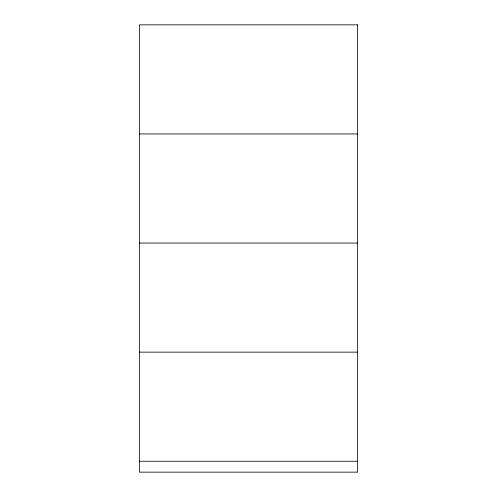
<?xml version="1.0" encoding="UTF-8"?>
<svg xmlns="http://www.w3.org/2000/svg" width="497" height="497" viewBox="0 0 497 497"><rect width="100%" height="100%" fill="white"/><g stroke="black" fill="none" stroke-linecap="round" stroke-linejoin="round"><path stroke-width="0.75" d="M139.402 133.948L357.598 133.948M139.402 243.045L357.598 243.045M139.402 352.143L357.598 352.143M139.402 461.241L357.598 461.241M357.598 24.85L139.402 24.85L139.402 472.15L357.598 472.15L357.598 24.85"/></g></svg>
